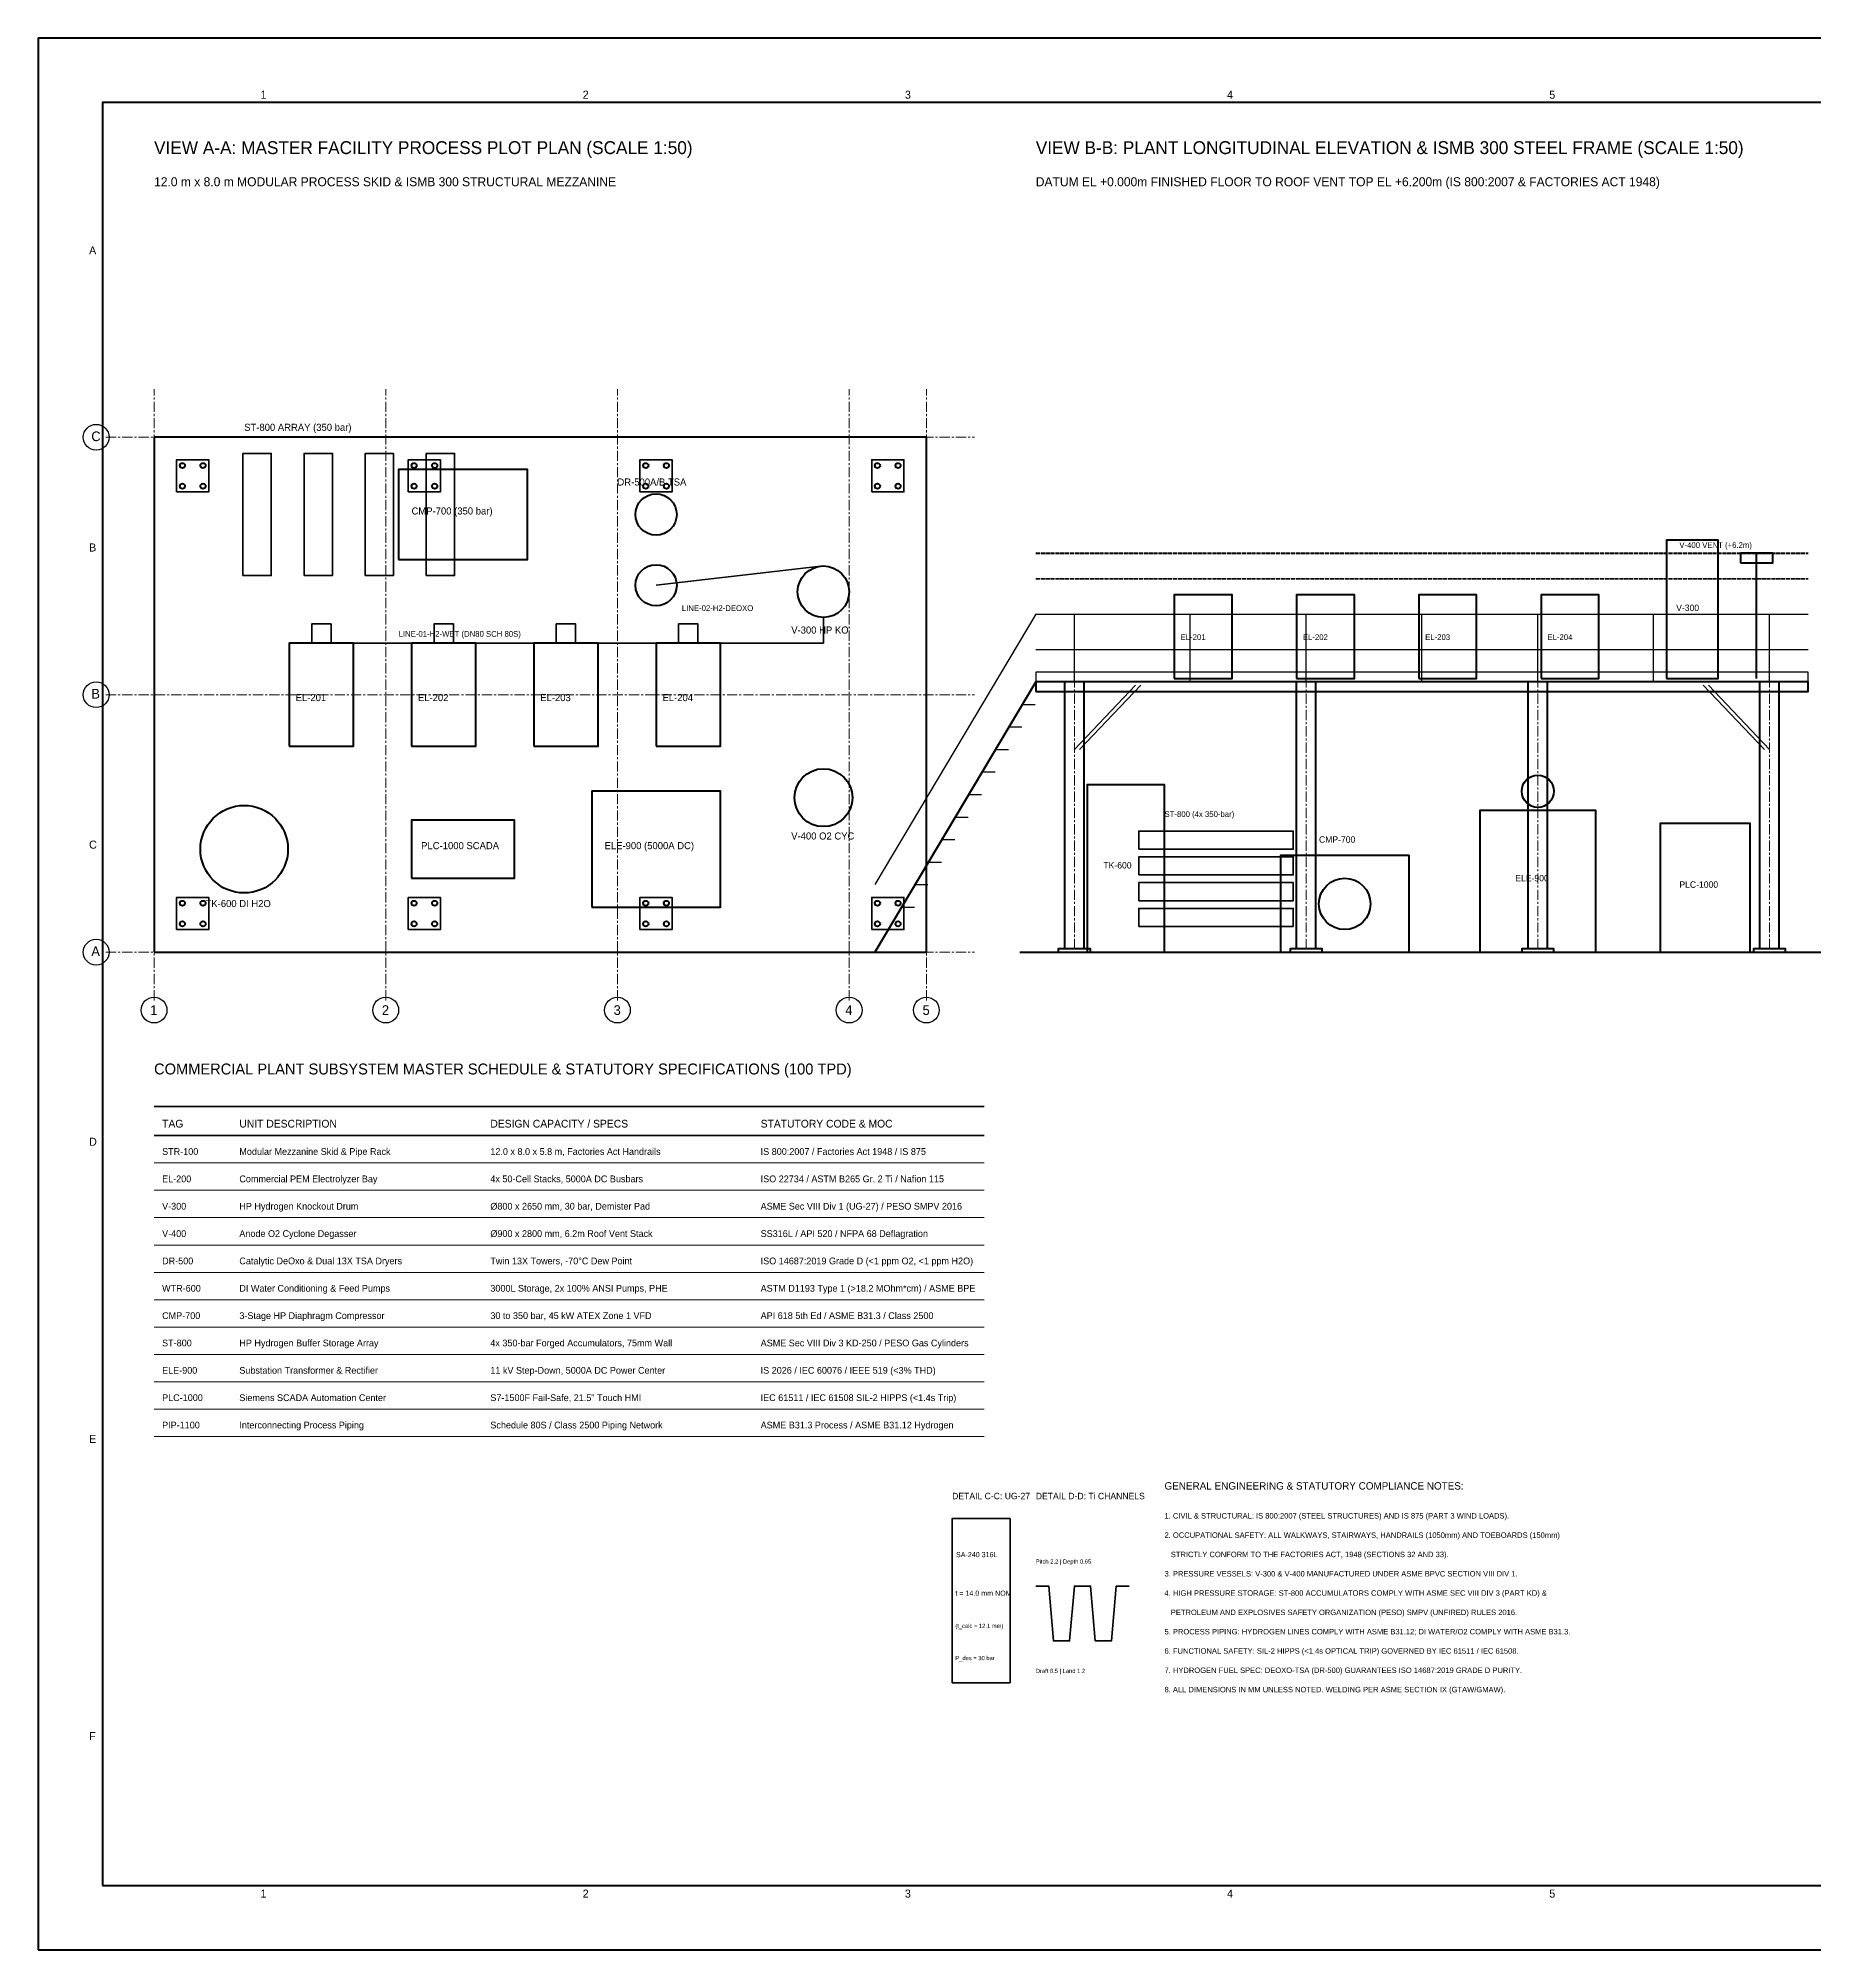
# Model space of a CAD drawing. Header units: millimetres. Extents: x 0 to 841, y 0 to 594.
# Drawn here: x 0 to 552, y 0 to 594 of the extents above; entities that cross this region are included whole.
import ezdxf

# ---------------------------------------------------------------- set-up
doc = ezdxf.new("R2010")
doc.units = ezdxf.units.MM
doc.linetypes.add('CENTER', pattern=[5.08, 3.175, -0.635, 0.635, -0.635])
doc.linetypes.add('DASHED', pattern=[1.524, 1.27, -0.254])
for name, color, linetype, lineweight in [('ANNOTATION', 7, 'Continuous', 35), ('BORDER_TITLE', 7, 'Continuous', 70), ('CALLOUTS', 2, 'Continuous', 35), ('CENTERLINES', 1, 'Continuous', 18), ('EQUIPMENT', 3, 'Continuous', 50), ('PIPING', 5, 'Continuous', 35), ('STRUCTURAL', 6, 'Continuous', 40), ('TABLE_GRID', 4, 'Continuous', 25)]:
    doc.layers.add(name, color=color, linetype=linetype, lineweight=lineweight)

msp = doc.modelspace()

# ---------------------------------------------------------------- linework, layer by layer
at = {"layer": 'BORDER_TITLE', "lineweight": 70}
msp.add_line((305, 310), (555, 310), dxfattribs=at)
at = {"layer": 'BORDER_TITLE', "linetype": 'DASHED', "lineweight": 50}
msp.add_line((310, 310), (550, 310), dxfattribs=at)
at = {"layer": 'BORDER_TITLE', "lineweight": 70}
msp.add_lwpolyline([(0, 0), (841, 0), (841, 594), (0, 594), (0, 0)], dxfattribs=at)
at = {"layer": 'BORDER_TITLE', "lineweight": 50}
msp.add_lwpolyline([(20, 20), (821, 20), (821, 574), (20, 574), (20, 20)], dxfattribs=at)
at = {"layer": 'BORDER_TITLE', "lineweight": 25}
for centre in [(18, 470), (18, 390), (18, 310), (36, 292), (108, 292), (180, 292), (252, 292), (276, 292)]:
    msp.add_circle(centre, 4, dxfattribs=at)
at = {"layer": 'CALLOUTS', "lineweight": 30}
for q in [(260, 331), (550, 415)]:
    msp.add_line((310, 415), q, dxfattribs=at)
at = {"layer": 'CALLOUTS', "linetype": 'DASHED', "lineweight": 25}
msp.add_line((310, 415), (550, 415), dxfattribs=at)
at = {"layer": 'CALLOUTS', "lineweight": 25}
for p, q in [((322, 394), (322, 415)), ((358, 394), (358, 415)), ((394, 394), (394, 415)), ((430, 394), (430, 415)), ((466, 394), (466, 415)), ((502, 394), (502, 415)), ((538, 394), (538, 415)), ((310, 404), (550, 404))]:
    msp.add_line(p, q, dxfattribs=at)
msp.add_lwpolyline([(310, 394), (550, 394), (550, 397), (310, 397), (310, 394)], dxfattribs=at)
at = {"layer": 'CENTERLINES', "linetype": 'CENTER', "lineweight": 18}
for p, q in [((36, 295), (36, 485)), ((108, 295), (108, 485)), ((180, 295), (180, 485)), ((252, 295), (252, 485)), ((276, 295), (276, 485)), ((21, 470), (291, 470)), ((322, 311), (322, 394)), ((394, 311), (394, 394)), ((466, 311), (466, 394)), ((538, 311), (538, 394)), ((21, 390), (291, 390)), ((21, 310), (291, 310))]:
    msp.add_line(p, q, dxfattribs=at)
at = {"layer": 'EQUIPMENT', "linetype": 'DASHED', "lineweight": 40}
msp.add_line((310, 434), (550, 434), dxfattribs=at)
at = {"layer": 'EQUIPMENT', "lineweight": 50}
msp.add_line((534, 395), (534, 434), dxfattribs=at)
at = {"layer": 'EQUIPMENT', "lineweight": 35}
for points in [[(63.6, 427), (72.4, 427), (72.4, 465), (63.6, 465), (63.6, 427)], [(82.6, 427), (91.4, 427), (91.4, 465), (82.6, 465), (82.6, 427)], [(101.6, 427), (110.4, 427), (110.4, 465), (101.6, 465), (101.6, 427)], [(120.6, 427), (129.4, 427), (129.4, 465), (120.6, 465), (120.6, 427)], [(342, 342), (390, 342), (390, 347.6), (342, 347.6), (342, 342)], [(342, 334), (390, 334), (390, 339.6), (342, 339.6), (342, 334)], [(342, 326), (390, 326), (390, 331.6), (342, 331.6), (342, 326)], [(342, 318), (390, 318), (390, 323.6), (342, 323.6), (342, 318)], [(284, 83), (302, 83), (302, 134), (284, 134), (284, 83)], [(310, 113), (314, 113), (315.5, 96), (320.5, 96), (322, 113), (327, 113), (328.5, 96), (333.5, 96), (335, 113), (339, 113)]]:
    msp.add_lwpolyline(points, dxfattribs=at)
at = {"layer": 'EQUIPMENT', "lineweight": 40}
for points in [[(112, 432), (152, 432), (152, 460), (112, 460), (112, 432)], [(506, 395), (522, 395), (522, 438), (506, 438), (506, 395)], [(529, 431), (539, 431), (539, 434), (529, 434), (529, 431)], [(353, 395), (371, 395), (371, 421), (353, 421), (353, 395)], [(391, 395), (409, 395), (409, 421), (391, 421), (391, 395)], [(429, 395), (447, 395), (447, 421), (429, 421), (429, 395)], [(467, 395), (485, 395), (485, 421), (467, 421), (467, 395)], [(78, 374), (98, 374), (98, 406), (78, 406), (78, 374)], [(116, 374), (136, 374), (136, 406), (116, 406), (116, 374)], [(154, 374), (174, 374), (174, 406), (154, 406), (154, 374)], [(192, 374), (212, 374), (212, 406), (192, 406), (192, 374)], [(172, 324), (212, 324), (212, 360), (172, 360), (172, 324)], [(326, 310), (350, 310), (350, 362), (326, 362), (326, 310)], [(116, 333), (148, 333), (148, 351), (116, 351), (116, 333)], [(448, 310), (484, 310), (484, 354), (448, 354), (448, 310)], [(504, 310), (532, 310), (532, 350), (504, 350), (504, 310)], [(386, 310), (426, 310), (426, 340), (386, 340), (386, 310)]]:
    msp.add_lwpolyline(points, dxfattribs=at)
for centre, radius in [((192, 446), 6.4), ((192, 424), 6.4), ((244, 422), 8), ((244, 358), 9), ((64, 342), 13.6)]:
    msp.add_circle(centre, radius, dxfattribs=at)
at = {"layer": 'EQUIPMENT'}
for centre, radius in [((466, 360), 5), ((406, 325), 8)]:
    msp.add_circle(centre, radius, dxfattribs=at)
at = {"layer": 'PIPING', "lineweight": 35}
for p, q in [((244, 430), (192, 424)), ((244, 406), (244, 414)), ((88, 406), (244, 406))]:
    msp.add_line(p, q, dxfattribs=at)
for points in [[(85, 406), (91, 406), (91, 412), (85, 412), (85, 406)], [(123, 406), (129, 406), (129, 412), (123, 412), (123, 406)], [(161, 406), (167, 406), (167, 412), (161, 412), (161, 406)], [(199, 406), (205, 406), (205, 412), (199, 412), (199, 406)]]:
    msp.add_lwpolyline(points, dxfattribs=at)
at = {"layer": 'STRUCTURAL', "linetype": 'DASHED', "lineweight": 35}
for p, q in [((310, 426), (550, 426)), ((310, 394), (550, 394))]:
    msp.add_line(p, q, dxfattribs=at)
at = {"layer": 'STRUCTURAL', "lineweight": 40}
msp.add_line((310, 394), (260, 310), dxfattribs=at)
at = {"layer": 'STRUCTURAL', "lineweight": 50}
for p, q in [((319, 311), (319, 394)), ((325, 311), (325, 394)), ((391, 311), (391, 394)), ((397, 311), (397, 394)), ((463, 311), (463, 394)), ((469, 311), (469, 394)), ((535, 311), (535, 394)), ((541, 311), (541, 394))]:
    msp.add_line(p, q, dxfattribs=at)
at = {"layer": 'STRUCTURAL', "lineweight": 35}
for p, q in [((322, 373), (341, 393)), ((323.6, 373), (342.6, 393)), ((536.4, 373), (517.4, 393)), ((538, 373), (519, 393))]:
    msp.add_line(p, q, dxfattribs=at)
at = {"layer": 'STRUCTURAL', "lineweight": 25}
for p, q in [((305.8333, 387), (309.8333, 387)), ((301.6667, 380), (305.6667, 380)), ((297.5, 373), (301.5, 373)), ((293.3333, 366), (297.3333, 366)), ((289.1667, 359), (293.1667, 359)), ((285, 352), (289, 352)), ((280.8333, 345), (284.8333, 345)), ((276.6667, 338), (280.6667, 338)), ((272.5, 331), (276.5, 331)), ((268.3333, 324), (272.3333, 324)), ((264.1667, 317), (268.1667, 317)), ((260, 310), (264, 310))]:
    msp.add_line(p, q, dxfattribs=at)
at = {"layer": 'STRUCTURAL', "lineweight": 50}
for points in [[(36, 310), (276, 310), (276, 470), (36, 470), (36, 310)], [(310, 391), (550, 391), (550, 394), (310, 394), (310, 391)]]:
    msp.add_lwpolyline(points, dxfattribs=at)
at = {"layer": 'STRUCTURAL', "lineweight": 35}
for points in [[(43, 453), (53, 453), (53, 463), (43, 463), (43, 453)], [(115, 453), (125, 453), (125, 463), (115, 463), (115, 453)], [(187, 453), (197, 453), (197, 463), (187, 463), (187, 453)], [(259, 453), (269, 453), (269, 463), (259, 463), (259, 453)], [(43, 317), (53, 317), (53, 327), (43, 327), (43, 317)], [(115, 317), (125, 317), (125, 327), (115, 327), (115, 317)], [(187, 317), (197, 317), (197, 327), (187, 327), (187, 317)], [(259, 317), (269, 317), (269, 327), (259, 327), (259, 317)]]:
    msp.add_lwpolyline(points, dxfattribs=at)
at = {"layer": 'STRUCTURAL', "lineweight": 40}
for points in [[(317, 310), (327, 310), (327, 311), (317, 311), (317, 310)], [(389, 310), (399, 310), (399, 311), (389, 311), (389, 310)], [(461, 310), (471, 310), (471, 311), (461, 311), (461, 310)], [(533, 310), (543, 310), (543, 311), (533, 311), (533, 310)]]:
    msp.add_lwpolyline(points, dxfattribs=at)
at = {"layer": 'STRUCTURAL'}
for centre in [(44.8, 461.2), (51.2, 461.2), (116.8, 461.2), (123.2, 461.2), (188.8, 461.2), (195.2, 461.2), (260.8, 461.2), (267.2, 461.2), (44.8, 454.8), (51.2, 454.8), (116.8, 454.8), (123.2, 454.8), (188.8, 454.8), (195.2, 454.8), (260.8, 454.8), (267.2, 454.8), (44.8, 325.2), (51.2, 325.2), (116.8, 325.2), (123.2, 325.2), (188.8, 325.2), (195.2, 325.2), (260.8, 325.2), (267.2, 325.2), (44.8, 318.8), (51.2, 318.8), (116.8, 318.8), (123.2, 318.8), (188.8, 318.8), (195.2, 318.8), (260.8, 318.8), (267.2, 318.8)]:
    msp.add_circle(centre, 0.8, dxfattribs=at)
at = {"layer": 'TABLE_GRID', "lineweight": 35}
for points in [[(36, 262), (294, 262)], [(36, 253), (294, 253)]]:
    msp.add_lwpolyline(points, dxfattribs=at)
at = {"layer": 'TABLE_GRID', "lineweight": 18}
for points in [[(36, 244.5), (294, 244.5)], [(36, 236), (294, 236)], [(36, 227.5), (294, 227.5)], [(36, 219), (294, 219)], [(36, 210.5), (294, 210.5)], [(36, 202), (294, 202)], [(36, 193.5), (294, 193.5)], [(36, 185), (294, 185)], [(36, 176.5), (294, 176.5)], [(36, 168), (294, 168)], [(36, 159.5), (294, 159.5)]]:
    msp.add_lwpolyline(points, dxfattribs=at)

# ---------------------------------------------------------------- texts
at = {"layer": 'ANNOTATION'}
for s, height, p in [('VIEW A-A: MASTER FACILITY PROCESS PLOT PLAN (SCALE 1:50)', 4, (36, 558)), ('VIEW B-B: PLANT LONGITUDINAL ELEVATION & ISMB 300 STEEL FRAME (SCALE 1:50)', 4, (310, 558)), ('12.0 m x 8.0 m MODULAR PROCESS SKID & ISMB 300 STRUCTURAL MEZZANINE', 2.8, (36, 548)), ('DATUM EL +0.000m FINISHED FLOOR TO ROOF VENT TOP EL +6.200m (IS 800:2007 & FACTORIES ACT 1948)', 2.8, (310, 548)), ('C', 3, (16.5, 468.8)), ('ST-800 ARRAY (350 bar)', 2.2, (64, 472)), ('DR-500A/B TSA', 2.2, (180, 455)), ('CMP-700 (350 bar)', 2.2, (116, 446)), ('V-400 VENT (+6.2m)', 1.8, (510, 435.6)), ('LINE-02-H2-DEOXO', 1.8, (200, 416)), ('V-300', 2, (509, 416)), ('LINE-01-H2-WET (DN80 SCH 80S)', 1.8, (112, 408)), ('V-300 HP KO', 2.2, (234, 409)), ('EL-201', 1.8, (355, 407)), ('EL-202', 1.8, (393, 407)), ('EL-203', 1.8, (431, 407)), ('EL-204', 1.8, (469, 407)), ('B', 3, (16.5, 388.8)), ('EL-201', 2.2, (80, 388)), ('EL-202', 2.2, (118, 388)), ('EL-203', 2.2, (156, 388)), ('EL-204', 2.2, (194, 388)), ('ST-800 (4x 350-bar)', 1.8, (350, 352)), ('V-400 O2 CYC', 2.2, (234, 345)), ('CMP-700', 2, (398, 344)), ('PLC-1000 SCADA', 2.2, (119, 342)), ('ELE-900 (5000A DC)', 2.2, (176, 342)), ('TK-600', 2, (331, 336)), ('ELE-900', 2, (459, 332)), ('PLC-1000', 2, (510, 330)), ('TK-600 DI H2O', 2.2, (52, 324)), ('A', 3, (16.5, 308.8)), ('1', 3, (34.8, 290.5)), ('2', 3, (106.8, 290.5)), ('3', 3, (178.8, 290.5)), ('4', 3, (250.8, 290.5)), ('5', 3, (274.8, 290.5)), ('COMMERCIAL PLANT SUBSYSTEM MASTER SCHEDULE & STATUTORY SPECIFICATIONS (100 TPD)', 3.4, (36, 272)), ('TAG', 2.4, (38.5, 255.5)), ('UNIT DESCRIPTION', 2.4, (62.5, 255.5)), ('DESIGN CAPACITY / SPECS', 2.4, (140.5, 255.5)), ('STATUTORY CODE & MOC', 2.4, (224.5, 255.5)), ('STR-100', 2.1, (38.5, 247)), ('Modular Mezzanine Skid & Pipe Rack', 2.1, (62.5, 247)), ('12.0 x 8.0 x 5.8 m, Factories Act Handrails', 2.1, (140.5, 247)), ('IS 800:2007 / Factories Act 1948 / IS 875', 2.1, (224.5, 247)), ('EL-200', 2.1, (38.5, 238.5)), ('Commercial PEM Electrolyzer Bay', 2.1, (62.5, 238.5)), ('4x 50-Cell Stacks, 5000A DC Busbars', 2.1, (140.5, 238.5)), ('ISO 22734 / ASTM B265 Gr. 2 Ti / Nafion 115', 2.1, (224.5, 238.5)), ('V-300', 2.1, (38.5, 230)), ('HP Hydrogen Knockout Drum', 2.1, (62.5, 230)), ('Ø800 x 2650 mm, 30 bar, Demister Pad', 2.1, (140.5, 230)), ('ASME Sec VIII Div 1 (UG-27) / PESO SMPV 2016', 2.1, (224.5, 230)), ('V-400', 2.1, (38.5, 221.5)), ('Anode O2 Cyclone Degasser', 2.1, (62.5, 221.5)), ('Ø900 x 2800 mm, 6.2m Roof Vent Stack', 2.1, (140.5, 221.5)), ('SS316L / API 520 / NFPA 68 Deflagration', 2.1, (224.5, 221.5)), ('DR-500', 2.1, (38.5, 213)), ('Catalytic DeOxo & Dual 13X TSA Dryers', 2.1, (62.5, 213)), ('Twin 13X Towers, -70°C Dew Point', 2.1, (140.5, 213)), ('ISO 14687:2019 Grade D (<1 ppm O2, <1 ppm H2O)', 2.1, (224.5, 213)), ('WTR-600', 2.1, (38.5, 204.5)), ('DI Water Conditioning & Feed Pumps', 2.1, (62.5, 204.5)), ('3000L Storage, 2x 100% ANSI Pumps, PHE', 2.1, (140.5, 204.5)), ('ASTM D1193 Type 1 (>18.2 MOhm*cm) / ASME BPE', 2.1, (224.5, 204.5)), ('CMP-700', 2.1, (38.5, 196)), ('3-Stage HP Diaphragm Compressor', 2.1, (62.5, 196)), ('30 to 350 bar, 45 kW ATEX Zone 1 VFD', 2.1, (140.5, 196)), ('API 618 5th Ed / ASME B31.3 / Class 2500', 2.1, (224.5, 196)), ('ST-800', 2.1, (38.5, 187.5)), ('HP Hydrogen Buffer Storage Array', 2.1, (62.5, 187.5)), ('4x 350-bar Forged Accumulators, 75mm Wall', 2.1, (140.5, 187.5)), ('ASME Sec VIII Div 3 KD-250 / PESO Gas Cylinders', 2.1, (224.5, 187.5)), ('ELE-900', 2.1, (38.5, 179)), ('Substation Transformer & Rectifier', 2.1, (62.5, 179)), ('11 kV Step-Down, 5000A DC Power Center', 2.1, (140.5, 179)), ('IS 2026 / IEC 60076 / IEEE 519 (<3% THD)', 2.1, (224.5, 179)), ('PLC-1000', 2.1, (38.5, 170.5)), ('Siemens SCADA Automation Center', 2.1, (62.5, 170.5)), ('S7-1500F Fail-Safe, 21.5" Touch HMI', 2.1, (140.5, 170.5)), ('IEC 61511 / IEC 61508 SIL-2 HIPPS (<1.4s Trip)', 2.1, (224.5, 170.5)), ('PIP-1100', 2.1, (38.5, 162)), ('Interconnecting Process Piping', 2.1, (62.5, 162)), ('Schedule 80S / Class 2500 Piping Network', 2.1, (140.5, 162)), ('ASME B31.3 Process / ASME B31.12 Hydrogen', 2.1, (224.5, 162)), ('GENERAL ENGINEERING & STATUTORY COMPLIANCE NOTES:', 2.3, (350, 143)), ('DETAIL C-C: UG-27', 2, (284, 140)), ('DETAIL D-D: Ti CHANNELS', 2, (310, 140)), ('1. CIVIL & STRUCTURAL: IS 800:2007 (STEEL STRUCTURES) AND IS 875 (PART 3 WIND LOADS).', 1.7, (350, 134)), ('2. OCCUPATIONAL SAFETY: ALL WALKWAYS, STAIRWAYS, HANDRAILS (1050mm) AND TOEBOARDS (150mm)', 1.7, (350, 128)), ('SA-240 316L', 1.6, (285.2, 122)), ('Pitch 2.2 | Depth 0.65', 1.3, (310, 120)), ('   STRICTLY CONFORM TO THE FACTORIES ACT, 1948 (SECTIONS 32 AND 33).', 1.7, (350, 122)), ('3. PRESSURE VESSELS: V-300 & V-400 MANUFACTURED UNDER ASME BPVC SECTION VIII DIV 1.', 1.7, (350, 116)), ('t = 14.0 mm NOM', 1.6, (285, 110)), ('4. HIGH PRESSURE STORAGE: ST-800 ACCUMULATORS COMPLY WITH ASME SEC VIII DIV 3 (PART KD) &', 1.7, (350, 110)), ('(t_calc = 12.1 mm)', 1.3, (285, 100)), ('   PETROLEUM AND EXPLOSIVES SAFETY ORGANIZATION (PESO) SMPV (UNFIRED) RULES 2016.', 1.7, (350, 104)), ('5. PROCESS PIPING: HYDROGEN LINES COMPLY WITH ASME B31.12; DI WATER/O2 COMPLY WITH ASME B31.3.', 1.7, (350, 98)), ('P_des = 30 bar', 1.3, (285, 90)), ('6. FUNCTIONAL SAFETY: SIL-2 HIPPS (<1.4s OPTICAL TRIP) GOVERNED BY IEC 61511 / IEC 61508.', 1.7, (350, 92)), ('Draft 8.5 | Land 1.2', 1.3, (310, 86)), ('7. HYDROGEN FUEL SPEC: DEOXO-TSA (DR-500) GUARANTEES ISO 14687:2019 GRADE D PURITY.', 1.7, (350, 86)), ('8. ALL DIMENSIONS IN MM UNLESS NOTED. WELDING PER ASME SECTION IX (GTAW/GMAW).', 1.7, (350, 80))]:
    msp.add_text(s, height=height, dxfattribs=at).set_placement(p)
at = {"layer": 'BORDER_TITLE'}
for s, p in [('1', (69.0625, 575.2)), ('2', (169.1875, 575.2)), ('3', (269.3125, 575.2)), ('4', (369.4375, 575.2)), ('5', (469.5625, 575.2)), ('A', (15.8, 526.8333)), ('B', (15.8, 434.5)), ('C', (15.8, 342.1667)), ('D', (15.8, 249.8333)), ('E', (15.8, 157.5)), ('F', (15.8, 65.1667)), ('1', (69.0625, 16.2)), ('2', (169.1875, 16.2)), ('3', (269.3125, 16.2)), ('4', (369.4375, 16.2)), ('5', (469.5625, 16.2))]:
    msp.add_text(s, height=2.5, dxfattribs=at).set_placement(p)

doc.saveas('drawing.dxf')
